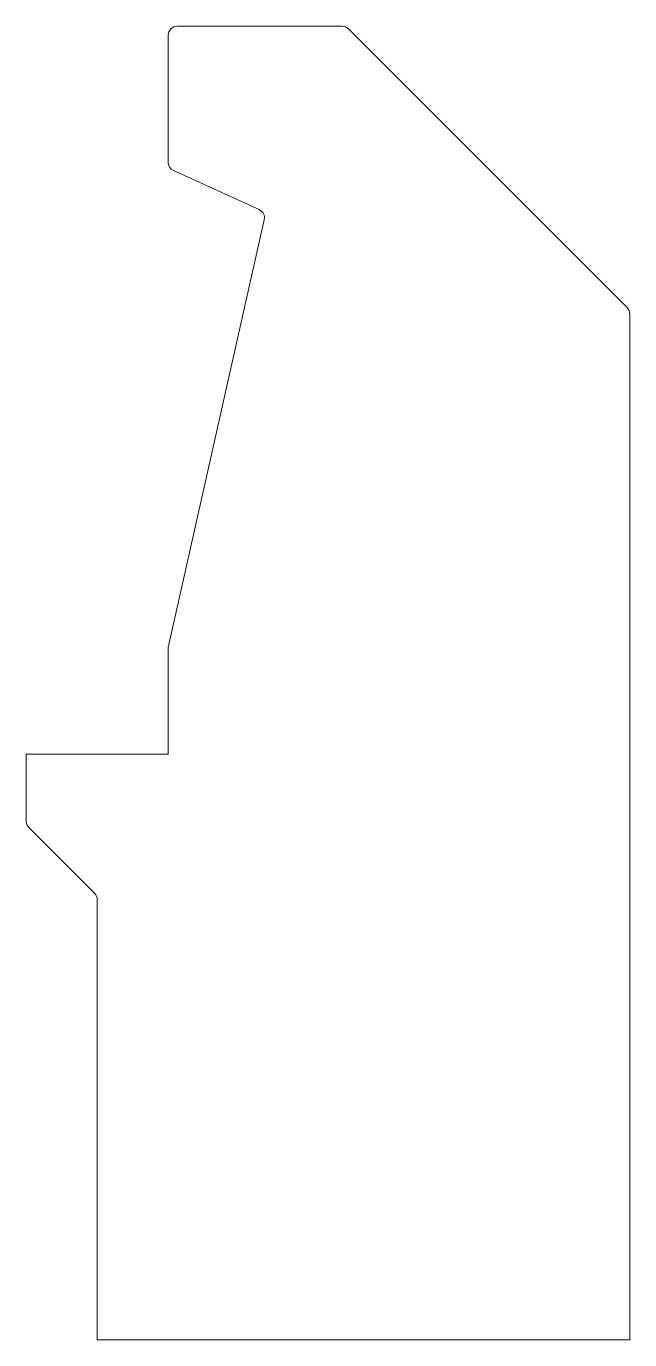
# Model space of a CAD drawing. Header units: inches. Extents: x -38.3 to -4.3, y -0.2 to 73.8.
import ezdxf

# ---------------------------------------------------------------- set-up
doc = ezdxf.new("R2010")
doc.units = ezdxf.units.IN
doc.header["$MEASUREMENT"] = 0

msp = doc.modelspace()

# ---------------------------------------------------------------- linework, layer by layer
at = {"color": 7, "linetype": 'Continuous', "lineweight": 15}
for p, q in [((-30.273, 73.346), (-30.273, 66.168)), ((-20.48, 73.846), (-29.773, 73.846)), ((-4.419, 57.993), (-20.127, 73.7)), ((-29.98, 65.713), (-25.143, 63.515)), ((-24.862, 62.95), (-30.273, 38.846)), ((-4.273, -0.154), (-4.273, 57.639)), ((-30.273, 38.846), (-30.273, 32.846)), ((-38.273, 32.846), (-38.273, 29.053)), ((-30.273, 32.846), (-38.273, 32.846)), ((-38.127, 28.7), (-34.419, 24.993)), ((-34.273, 24.639), (-34.273, -0.154)), ((-34.273, -0.154), (-4.273, -0.154))]:
    msp.add_line(p, q, dxfattribs=at)
for centre, start, end in [((-29.773, 73.346), 90, 180), ((-20.48, 73.346), 45, 90), ((-29.773, 66.168), 180, 245.55605), ((-25.35, 63.059), 347.34744, 65.55605), ((-4.773, 57.639), 0, 45), ((-37.773, 29.053), 180, 225), ((-34.773, 24.639), 360, 45)]:
    msp.add_arc(centre, 0.5, start, end, dxfattribs=at)

doc.saveas('drawing.dxf')
